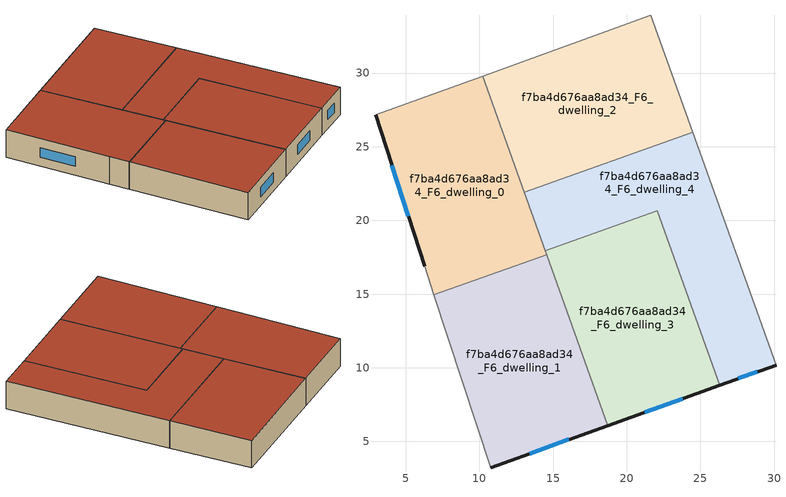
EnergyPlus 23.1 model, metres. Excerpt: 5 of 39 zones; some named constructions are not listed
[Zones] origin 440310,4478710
f7ba4d676aa8ad34_F6_dwelling_0
 floor to f7ba4d676aa8ad34_F5_dwelling_0 (EU_floor_Construction): 10.22,29.79 14.56,17.67 6.92,14.94 6.28,16.88 2.95,27.16 z18
 wall outside (EU_wall_Construction): 2.95,27.16 6.28,16.88 z18:21
 wall to f7ba4d676aa8ad34_F6_dwelling_1 (EU_wall_Construction): 6.92,14.94 14.56,17.67 z18:21
 wall adiabatic (EU_wall_Construction): 6.28,16.88 6.92,14.94 / 10.22,29.79 2.95,27.16 z18:21
 wall to f7ba4d676aa8ad34_F6_dwelling_2 (EU_wall_Construction): 13.05,21.9 10.22,29.79 z18:21
 wall to f7ba4d676aa8ad34_F6_dwelling_4 (EU_wall_Construction): 14.46,17.94 13.05,21.9 z18:21
 wall to f7ba4d676aa8ad34_F6_dwelling_3 (EU_wall_Construction): 14.56,17.68 14.46,17.94 z18:21
 window (EU_Window_Construction): 4.05,23.75 5.17,20.29 z18.99:20.01
 roof outside (EU_roof_Construction): 14.56,17.67 10.22,29.79 2.95,27.16 6.28,16.88 6.92,14.94 z21
f7ba4d676aa8ad34_F6_dwelling_1
 floor to f7ba4d676aa8ad34_F5_dwelling_1 (EU_floor_Construction): 14.56,17.67 18.7,6.08 10.77,3.23 6.92,14.94 z18
 wall outside (EU_wall_Construction): 10.77,3.23 18.7,6.08 z18:21
 wall adiabatic (EU_wall_Construction): 6.92,14.94 10.77,3.23 z18:21
 wall to f7ba4d676aa8ad34_F6_dwelling_3 (EU_wall_Construction): 18.7,6.08 14.56,17.67 z18:21
 window (EU_Window_Construction): 13.4,4.17 16.07,5.14 z18.99:20.01
 roof outside (EU_roof_Construction): 18.7,6.08 14.56,17.67 6.92,14.94 10.77,3.23 z21
f7ba4d676aa8ad34_F6_dwelling_2
 floor to f7ba4d676aa8ad34_F5_dwelling_2 (EU_floor_Construction): 21.64,33.91 24.47,25.99 13.04,21.9 10.22,29.79 z18
 wall adiabatic (EU_wall_Construction): 24.47,25.99 21.64,33.91 10.22,29.79 z18:21
 wall to f7ba4d676aa8ad34_F6_dwelling_4 (EU_wall_Construction): 13.04,21.9 24.47,25.99 z18:21
 roof outside (EU_roof_Construction): 24.47,25.99 21.64,33.91 10.22,29.79 13.04,21.9 z21
f7ba4d676aa8ad34_F6_dwelling_3
 floor to f7ba4d676aa8ad34_F5_dwelling_3 (EU_floor_Construction): 22.08,20.67 26.32,8.82 18.7,6.08 14.46,17.94 z18
 wall outside (EU_wall_Construction): 18.7,6.08 26.32,8.82 z18:21
 wall to f7ba4d676aa8ad34_F6_dwelling_4 (EU_wall_Construction): 26.32,8.82 22.08,20.67 14.46,17.94 z18:21
 window (EU_Window_Construction): 21.23,6.99 23.79,7.91 z18.99:20.01
 roof outside (EU_roof_Construction): 26.32,8.82 22.08,20.67 14.46,17.94 18.7,6.08 z21
f7ba4d676aa8ad34_F6_dwelling_4
 floor to f7ba4d676aa8ad34_F5_dwelling_4 (EU_floor_Construction): 24.47,25.99 30.13,10.19 26.32,8.82 22.08,20.67 14.46,17.94 13.04,21.9 z18
 wall outside (EU_wall_Construction): 26.32,8.82 30.13,10.19 z18:21
 wall adiabatic (EU_wall_Construction): 30.13,10.19 24.47,25.99 z18:21
 window (EU_Window_Construction): 27.58,9.27 28.86,9.74 z18.99:20.01
 roof outside (EU_roof_Construction): 30.13,10.19 24.47,25.99 13.04,21.9 14.46,17.94 22.08,20.67 26.32,8.82 z21
[SCHEDULE:FILE] Column Number=1; Rows to Skip at Top=0; Number of Hours of Data=8760; Column Separator=Comma; Interpolate to Timestep=No; Minutes per Item=60; Adjust Schedule for Daylight Savings=Yes
Name | File
EU_Step8_GainSchedule_f7ba4d676aa8ad34_F3_dwelling_2_f000 | ../../schedules/f7ba4d676aa8ad34/f7ba4d676aa8ad34_F3_dwelling_2_f000_gain.csv
EU_Step8_GainSchedule_f7ba4d676aa8ad34_F3_dwelling_3_f000 | ../../schedules/f7ba4d676aa8ad34/f7ba4d676aa8ad34_F3_dwelling_3_f000_gain.csv
EU_Step8_GainSchedule_f7ba4d676aa8ad34_F3_dwelling_4_f000 | ../../schedules/f7ba4d676aa8ad34/f7ba4d676aa8ad34_F3_dwelling_4_f000_gain.csv
EU_Step8_GainSchedule_f7ba4d676aa8ad34_F3_dwelling_5_f000 | ../../schedules/f7ba4d676aa8ad34/f7ba4d676aa8ad34_F3_dwelling_5_f000_gain.csv
EU_Step8_GainSchedule_f7ba4d676aa8ad34_F4_dwelling_0_f000 | ../../schedules/f7ba4d676aa8ad34/f7ba4d676aa8ad34_F4_dwelling_0_f000_gain.csv
EU_Step8_GainSchedule_f7ba4d676aa8ad34_F4_dwelling_1_f000 | ../../schedules/f7ba4d676aa8ad34/f7ba4d676aa8ad34_F4_dwelling_1_f000_gain.csv
EU_Step8_GainSchedule_f7ba4d676aa8ad34_F4_dwelling_2_f000 | ../../schedules/f7ba4d676aa8ad34/f7ba4d676aa8ad34_F4_dwelling_2_f000_gain.csv
EU_Step8_GainSchedule_f7ba4d676aa8ad34_F4_dwelling_3_f000 | ../../schedules/f7ba4d676aa8ad34/f7ba4d676aa8ad34_F4_dwelling_3_f000_gain.csv
EU_Step8_GainSchedule_f7ba4d676aa8ad34_F4_dwelling_4_f000 | ../../schedules/f7ba4d676aa8ad34/f7ba4d676aa8ad34_F4_dwelling_4_f000_gain.csv
EU_Step8_GainSchedule_f7ba4d676aa8ad34_F5_dwelling_0_f000 | ../../schedules/f7ba4d676aa8ad34/f7ba4d676aa8ad34_F5_dwelling_0_f000_gain.csv
EU_Step8_GainSchedule_f7ba4d676aa8ad34_F5_dwelling_1_f000 | ../../schedules/f7ba4d676aa8ad34/f7ba4d676aa8ad34_F5_dwelling_1_f000_gain.csv
EU_Step8_GainSchedule_f7ba4d676aa8ad34_F5_dwelling_2_f000 | ../../schedules/f7ba4d676aa8ad34/f7ba4d676aa8ad34_F5_dwelling_2_f000_gain.csv
EU_Step8_GainSchedule_f7ba4d676aa8ad34_F5_dwelling_3_f000 | ../../schedules/f7ba4d676aa8ad34/f7ba4d676aa8ad34_F5_dwelling_3_f000_gain.csv
EU_Step8_GainSchedule_f7ba4d676aa8ad34_F5_dwelling_4_f000 | ../../schedules/f7ba4d676aa8ad34/f7ba4d676aa8ad34_F5_dwelling_4_f000_gain.csv
